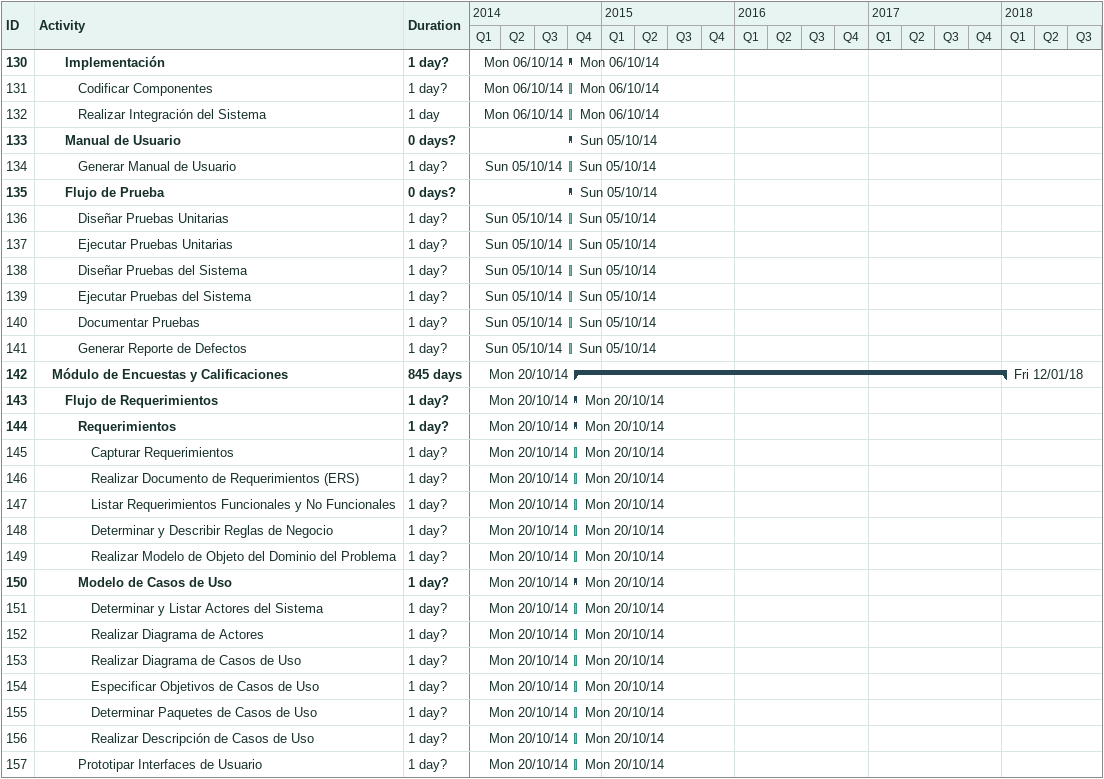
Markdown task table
| ID | Level | Task | Duration | Start | Finish |
|---|---|---|---|---|---|
| 130 | 3 | **Implementación** | 1d? | 2014-10-06 | 2014-10-06 |
| 131 | 4 | Codificar Componentes | 1d? | 2014-10-06 | 2014-10-06 |
| 132 | 4 | Realizar Integración del Sistema | 1d | 2014-10-06 | 2014-10-06 |
| 133 | 3 | **Manual de Usuario** | 0d? | 2014-10-05 | 2014-10-05 |
| 134 | 4 | Generar Manual de Usuario | 1d? | 2014-10-05 | 2014-10-05 |
| 135 | 3 | **Flujo de Prueba** | 0d? | 2014-10-05 | 2014-10-05 |
| 136 | 4 | Diseñar Pruebas Unitarias | 1d? | 2014-10-05 | 2014-10-05 |
| 137 | 4 | Ejecutar Pruebas Unitarias | 1d? | 2014-10-05 | 2014-10-05 |
| 138 | 4 | Diseñar Pruebas del Sistema | 1d? | 2014-10-05 | 2014-10-05 |
| 139 | 4 | Ejecutar Pruebas del Sistema | 1d? | 2014-10-05 | 2014-10-05 |
| 140 | 4 | Documentar Pruebas | 1d? | 2014-10-05 | 2014-10-05 |
| 141 | 4 | Generar Reporte de Defectos | 1d? | 2014-10-05 | 2014-10-05 |
| 142 | 2 | **Módulo de Encuestas y Calificaciones** | 845d | 2014-10-20 | 2018-01-12 |
| 143 | 3 | **Flujo de Requerimientos** | 1d? | 2014-10-20 | 2014-10-20 |
| 144 | 4 | **Requerimientos** | 1d? | 2014-10-20 | 2014-10-20 |
| 145 | 5 | Capturar Requerimientos | 1d? | 2014-10-20 | 2014-10-20 |
| 146 | 5 | Realizar Documento de Requerimientos (ERS) | 1d? | 2014-10-20 | 2014-10-20 |
| 147 | 5 | Listar Requerimientos Funcionales y No Funcionales | 1d? | 2014-10-20 | 2014-10-20 |
| 148 | 5 | Determinar y Describir Reglas de Negocio | 1d? | 2014-10-20 | 2014-10-20 |
| 149 | 5 | Realizar Modelo de Objeto del Dominio del Problema | 1d? | 2014-10-20 | 2014-10-20 |
| 150 | 4 | **Modelo de Casos de Uso** | 1d? | 2014-10-20 | 2014-10-20 |
| 151 | 5 | Determinar y Listar Actores del Sistema | 1d? | 2014-10-20 | 2014-10-20 |
| 152 | 5 | Realizar Diagrama de Actores | 1d? | 2014-10-20 | 2014-10-20 |
| 153 | 5 | Realizar Diagrama de Casos de Uso | 1d? | 2014-10-20 | 2014-10-20 |
| 154 | 5 | Especificar Objetivos de Casos de Uso | 1d? | 2014-10-20 | 2014-10-20 |
| 155 | 5 | Determinar Paquetes de Casos de Uso | 1d? | 2014-10-20 | 2014-10-20 |
| 156 | 5 | Realizar Descripción de Casos de Uso | 1d? | 2014-10-20 | 2014-10-20 |
| 157 | 4 | Prototipar Interfaces de Usuario | 1d? | 2014-10-20 | 2014-10-20 |
